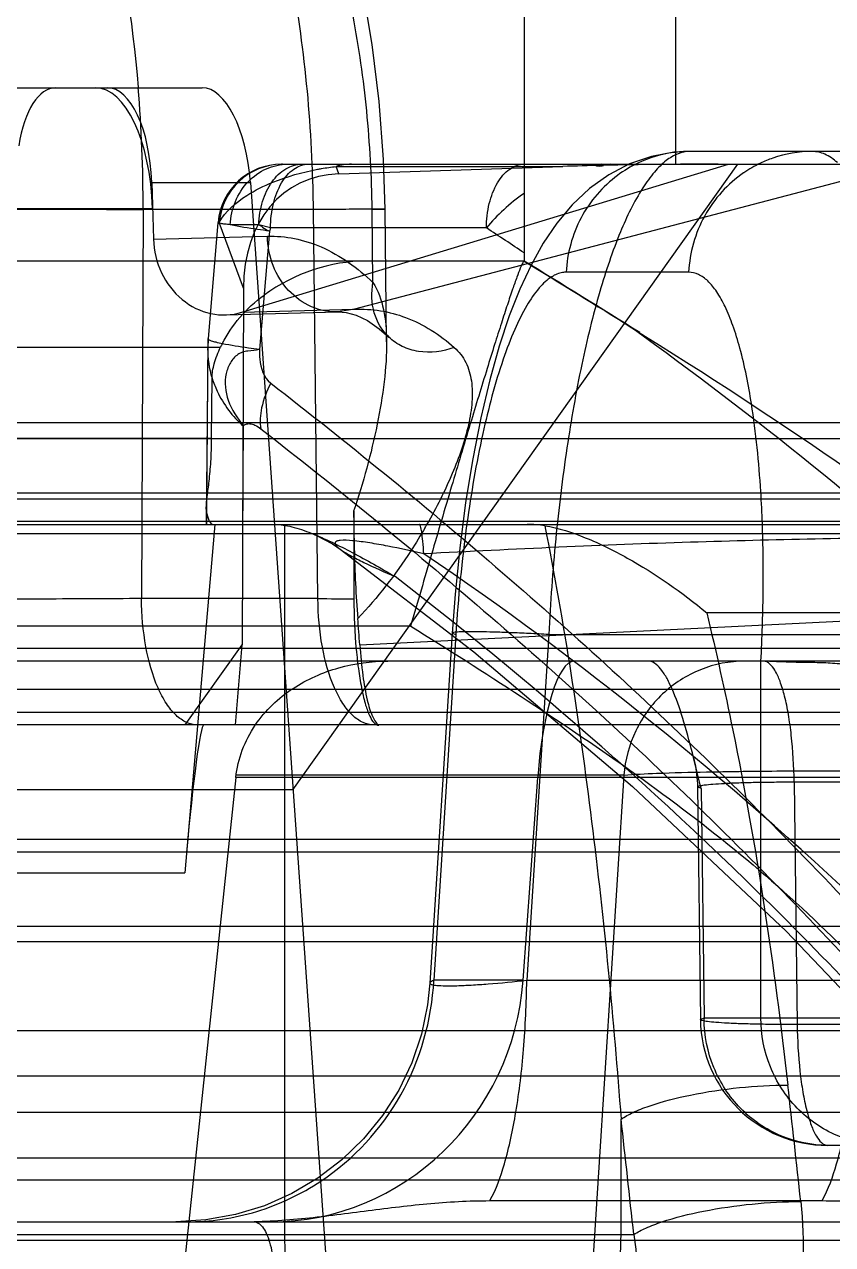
# Model space of a CAD drawing. Header units: millimetres. Extents: x 28656 to 29764, y -21384 to -20601.
# Drawn here: x 29213.081 to 29216.314, y -21148.87 to -21143.986 of the extents above; entities that cross this region are included whole.
import ezdxf

# ---------------------------------------------------------------- set-up
doc = ezdxf.new("R2010")
doc.units = ezdxf.units.MM
doc.header["$LTSCALE"] = 8
doc.layers.add('Cav-cor', color=30, linetype='Continuous')
doc.layers.add('dim', color=3, linetype='Continuous', lineweight=15)

# ---------------------------------------------------------------- blocks, each defined once
blk = doc.blocks.new('20160903.083224')
at = {"layer": 'Cav-cor', "color": 241}
for p, q in [((-9.1067, 18.0947), (-9.1067, 10.0429)), ((-8.5007, 18.0947), (-8.5007, 10.4307)), ((-13.7891, 10.7367), (-10.395, 10.7367)), ((-6.9139, 10.4817), (-8.4444, 10.4817)), ((-10.236, 9.8381), (-8.2891, 10.4307)), ((-10.0777, 10.4307), (-6.6338, 10.4307)), ((-10.0317, 7.9271), (-8.2515, 10.4307)), ((-9.8595, 10.4218), (-8.9519, 10.4218)), ((-9.8486, 10.3921), (-9.8595, 10.4218)), ((-9.8486, 10.3921), (-8.9519, 10.4218)), ((-7.5794, 10.4307), (-9.7851, 9.85)), ((-8.7842, 10.4263), (-8.793, 10.4261)), ((-10.5969, 10.3577), (-10.2021, 10.3577)), ((-10.5969, 10.3577), (-10.5899, 10.1306)), ((-10.2021, 10.3577), (-9.8694, 5.61)), ((-13.092, 10.2534), (-10.5937, 10.2534)), ((-10.6313, 10.249), (-10.6375, 8.6923)), ((-9.9498, 10.249), (-10.6313, 10.249)), ((-9.9317, 8.6923), (-9.9498, 10.249)), ((-9.715, 10.249), (-9.6634, 10.2505)), ((-9.7116, 9.9573), (-9.715, 10.249)), ((-9.6572, 9.7204), (-9.6634, 10.2505)), ((-10.3317, 10.1973), (-10.3712, 9.7318)), ((-10.3317, 10.1973), (-10.3311, 10.1979)), ((-10.3311, 10.1979), (-10.3268, 10.1979)), ((-10.2296, 9.9342), (-10.3268, 10.1979)), ((-10.1688, 10.1883), (-10.2824, 10.1883)), ((-10.1213, 10.1757), (-10.1681, 10.1878)), ((-10.1255, 10.1631), (-10.1657, 9.6888)), ((-9.2578, 10.1757), (-10.1213, 10.1757)), ((-10.5899, 10.1306), (-10.1338, 10.1426)), ((-9.1067, 10.0429), (-16.7885, 10.0429)), ((-8.4487, 9.9984), (-8.9387, 9.9984)), ((-10.2296, 9.9342), (-10.2343, 8.5074)), ((-10.3014, 9.8275), (-9.8507, 9.8394)), ((-10.236, 9.8381), (-9.7851, 9.85)), ((-9.7851, 9.85), (-9.8507, 9.8394)), ((-10.3763, 9.0545), (-10.3705, 9.7332)), ((-10.3705, 9.7332), (-10.3729, 9.6941)), ((-10.3712, 9.7318), (-10.3729, 9.6941)), ((-10.3712, 9.7318), (-10.3705, 9.7332)), ((-9.6483, 9.739), (-9.6484, 9.7391)), ((-17.4175, 9.699), (-10.3212, 9.699)), ((-10.3729, 9.6941), (-10.3789, 8.9893)), ((-10.357, 9.3333), (-10.3555, 9.5749)), ((-17.3216, 9.3974), (3.1607, 9.3974)), ((-10.2321, 8.9893), (-10.2299, 9.3822)), ((-10.357, 9.3333), (-17.8865, 9.3333)), ((3.1703, 9.3321), (-17.3311, 9.3321)), ((-17.3061, 9.0914), (3.1452, 9.0914)), ((-17.1853, 9.1149), (-2.776, 9.1149)), ((-10.3784, 9.0545), (-10.3779, 9.0659)), ((-10.3765, 9.0327), (-10.3783, 9.0545)), ((-10.3765, 9.0327), (-10.3763, 9.0545)), ((-9.7889, 9.0419), (-9.7887, 8.9893)), ((-19.2388, 8.9893), (-7.4238, 8.9893)), ((-17.7903, 9.0027), (3.6294, 9.0027)), ((-10.3444, 8.9893), (-10.4642, 7.5947)), ((-10.3768, 8.9893), (-10.3765, 9.0327)), ((-10.064, 6.1467), (-10.064, 8.9893)), ((-9.7887, 8.9893), (-9.788, 8.691)), ((-2.7571, 8.9517), (-19.8385, 8.9517)), ((-9.9317, 8.6923), (-10.6375, 8.6923)), ((-9.7645, 8.507), (-7.0824, 8.6398)), ((-7.2254, 8.6347), (-8.3763, 8.6347)), ((-9.5606, 8.5824), (-16.6727, 8.5824)), ((-9.3949, 8.5541), (-9.4839, 7.1535)), ((-9.3803, 8.5485), (-9.4682, 7.1643)), ((-9.3949, 8.5541), (-9.3803, 8.5485)), ((-9.0086, 8.5485), (-9.0964, 7.1643)), ((-9.0086, 8.5485), (-7.8205, 8.5485)), ((-10.4635, 8.1867), (-10.2343, 8.5074)), ((-10.2617, 8.1867), (-10.2343, 8.5074)), ((3.1194, 8.4927), (-17.2803, 8.4927)), ((-1.7201, 8.4417), (-20.7436, 8.4417)), ((-8.1596, 7.0137), (-8.1596, 8.4417)), ((-8.0976, 8.4396), (-8.1527, 8.4416)), ((-2.3322, 8.3277), (-19.2637, 8.3277)), ((-19.7029, 8.2377), (-1.8344, 8.2377)), ((-5.2623, 8.1867), (-21.6071, 8.1867)), ((-8.4009, 7.9412), (-8.4291, 8.0565)), ((-10.7225, 3.6033), (-10.2591, 7.9762)), ((-5.6111, 7.9762), (-10.2591, 7.9762)), ((-8.7085, 7.9853), (-10.2581, 7.9853)), ((-9.1109, 7.1643), (-9.0525, 7.9762)), ((-8.7085, 7.9853), (-8.8552, 5.6877)), ((-10.0317, 7.9271), (-12.0052, 7.9271)), ((-8.3986, 7.9317), (-8.4137, 7.9381)), ((-8.4137, 7.9381), (-8.4019, 7.0073)), ((-8.3986, 7.9317), (-8.4009, 7.9412)), ((-8.3986, 7.9317), (-8.387, 7.0137)), ((-8.0268, 7.9584), (-6.8293, 7.9584)), ((-8.0268, 7.9584), (-8.0146, 6.987)), ((14.0375, 7.7277), (-20.4567, 7.7277)), ((-5.0086, 7.6767), (-21.5484, 7.6767)), ((-31.5858, 7.5947), (-10.4642, 7.5947)), ((-7.5802, 7.3801), (-15.8386, 7.3801)), ((-15.4751, 7.3197), (-4.2066, 7.3197)), ((-9.1109, 7.1643), (-9.4682, 7.1643)), ((-9.0964, 7.1643), (-7.7676, 7.1643)), ((-8.4019, 7.0073), (-8.387, 7.0137)), ((-8.387, 7.0137), (-5.9571, 7.0137)), ((-6.817, 6.987), (-8.0146, 6.987)), ((3.1194, 6.9627), (-17.2803, 6.9627)), ((3.0525, 6.7801), (-15.1535, 6.7801)), ((3.0601, 6.6354), (-15.8629, 6.6354)), ((-8.7191, 6.1467), (-8.7191, 6.6084)), ((-6.4671, 6.5037), (-7.892, 6.5037)), ((3.6294, 6.4527), (-17.7903, 6.4527)), ((3.1452, 6.364), (-15.4498, 6.364)), ((-9.2437, 6.2824), (-7.9148, 6.2824)), ((-42.2032, 6.1977), (2.2365, 6.1977)), ((3.1703, 6.1233), (-15.4247, 6.1234)), ((-11.9486, 6.1467), (-8.6682, 6.1467))]:
    blk.add_line(p, q, dxfattribs=at)
for points in [[(-9.6634, 10.2505), (-9.6696, 10.4494), (-9.6866, 10.6811), (-9.7142, 10.9099), (-9.7525, 11.1344), (-9.8018, 11.3533), (-9.8625, 11.5651), (-9.9351, 11.7686), (-10.0205, 11.962), (-10.1185, 12.1412), (-10.2266, 12.3), (-10.34, 12.4328), (-10.4552, 12.5396), (-10.5729, 12.6245), (-10.6939, 12.6901), (-10.8192, 12.7375), (-10.9501, 12.7668), (-11.0835, 12.7767)], [(-8.4448, 10.4817), (-8.5083, 10.4783), (-8.5973, 10.4619), (-8.685, 10.4318), (-8.7686, 10.3882), (-8.8457, 10.333), (-8.9148, 10.2681), (-8.9759, 10.1952), (-9.0303, 10.115), (-9.0792, 10.0273), (-9.1241, 9.9309), (-9.1663, 9.8236), (-9.2063, 9.7029), (-9.2445, 9.5671), (-9.2802, 9.4162), (-9.3126, 9.2519), (-9.3409, 9.0768), (-9.3647, 8.8946), (-9.3833, 8.7092), (-9.3949, 8.5541)], [(-9.8509, 9.8394), (-9.8183, 9.8373), (-9.7783, 9.8266), (-9.7338, 9.8052), (-9.6862, 9.7722), (-9.6483, 9.739)], [(-9.6484, 9.7391), (-9.6549, 9.7465), (-9.6602, 9.755), (-9.6609, 9.7567)], [(-9.6609, 9.7567), (-9.6607, 9.7558), (-9.6587, 9.7456), (-9.6573, 9.7228)], [(-9.9587, 8.954), (-9.9378, 8.9452), (-9.8733, 8.9107), (-9.8431, 8.8901)], [(-9.8432, 8.8902), (-9.3083, 8.4786), (-8.6731, 7.9402), (-8.0586, 7.3611), (-7.4682, 6.7406), (-6.9042, 6.0785), (-6.3684, 5.3757), (-5.8619, 4.6349), (-5.3865, 3.8614), (-4.943, 3.0612), (-4.532, 2.2405), (-4.1532, 1.4055), (-3.9482, 0.9172)], [(-8.4291, 8.0565), (-8.4263, 8.0447), (-8.4218, 8.0226), (-8.4182, 7.9998), (-8.4156, 7.9762), (-8.414, 7.952), (-8.4137, 7.9381)], [(-9.4839, 7.1531), (-9.4931, 7.0664), (-9.5181, 6.9483), (-9.5568, 6.8339), (-9.6087, 6.725), (-9.6732, 6.623), (-9.7492, 6.5292), (-9.8358, 6.4452), (-9.9317, 6.3719), (-10.0356, 6.3105), (-10.1461, 6.2618), (-10.2614, 6.2265), (-10.3802, 6.205), (-10.5006, 6.1977)]]:
    blk.add_lwpolyline(points, dxfattribs=at)
for centre, radius, start, end in [((-16.3293, 10.2656), 5.698, 359.8324, 4.7543), ((-8.4428, 9.9939), 0.488, 97.846, 115.374), ((-8.4442, 10.003), 0.4787, 90.0772, 97.8329), ((-10.0773, 10.176), 0.2548, 90.01, 175.0487), ((-10.0728, 10.1758), 0.2549, 91.0323, 175.0213), ((-10.073, 10.1861), 0.2447, 90.0007, 91.0318), ((-15.7491, 10.1904), 5.7995, 0.57825, 2.38125), ((-9.7979, 10.2139), 0.2168, 90.0699, 106.5157), ((-8.9304, 10.1991), 0.2668, 57.952, 60.225), ((-8.6381, 9.7594), 0.6827, 100.4839, 102.7495), ((-8.4396, 9.9893), 0.4935, 115.4847, 126.4969), ((-7.9503, 9.9906), 0.492, 115.4724, 124.4488), ((-9.4381, 9.9414), 0.7223, 161.07, 162.1244), ((-18.5159, -3.9374), 16.8788, 56.11954, 56.73514), ((-30.8779, -25.6118), 41.7762, 57.84551, 58.59121), ((-9.9824, 9.539), 0.3747, 152.4569, 154.7278), ((-4.2178, 9.056), 5.571, 180.1445, 180.6858), ((-11.4203, 10.0857), 2.215, 329.9697, 330.3331), ((-3.4443, 8.1796), 5.9474, 172.14569, 176.44416), ((-9.3127, 71.3745), 62.6853, 269.43428, 269.565582), ((-19.1219, 7.8478), 9.3805, 4.0284, 4.6729), ((-8.1632, 7.9358), 0.5059, 88.8159, 89.5965), ((-7.892, 7.0137), 0.51, 180.7234, 269.9999), ((-7.8696, 7.0137), 0.5174, 180.0001, 180.4485), ((-124.0595, -6.2879), 116.7375, 6.179817, 6.410047), ((-123.5925, -6.2956), 115.5959, 6.179094, 6.409297)]:
    blk.add_arc(centre, radius, start, end, dxfattribs=at)
for centre, major_axis, ratio, start_param, end_param in [((-10.9615, 10.3367), (-0.0233, 0.3999), 0.437171, 6.257716, 7.394713), ((-10.8167, 10.2267), (-0.005, 0.51), 0.438338, 4.760493, 6.278929), ((-10.7718, 10.3367), (-0.0039, 0.4), 0.438338, 4.760493, 6.278929), ((-10.3762, 10.3367), (-0.0233, 0.3999), 0.437171, 4.73928, 6.257716), ((-6.3758, 10.1757), (3.2738, -0.1529), 0.062337, 2.404297, 2.479432), ((-6.3758, 10.1757), (3.2738, -0.1529), 0.062337, 2.213793, 2.400352), ((-9.6652, 9.7353), (-0.3694, 0.6027), 0.708136, 5.900608, 7.13688), ((-10.3149, 10.1333), (-0.0361, 0.3041), 0.896833, 1.473458, 3.30092), ((-9.7392, 9.0429), (0, 1), 0.809842, 0, 0.528043), ((-10.2568, 9.9893), (0.096, 1), 0.097681, 2.855364, 3.150968), ((-8.9325, 7.9317), (0.0275, 0.51), 0.240077, 0.01296, 1.49649), ((-10.4323, 7.6767), (0.0439, 0.51), 0.048302, 0.004157, 1.574953), ((-10.0984, 7.2177), (0.3182, 0.9728), 0.963951, 3.446992, 4.965428)]:
    blk.add_ellipse(centre, major_axis=major_axis, ratio=ratio, start_param=start_param, end_param=end_param, dxfattribs=at)
for points, knots in [([(-11.7332, 12.7767), (-11.6687, 12.7767), (-11.5315, 12.7483), (-11.3433, 12.6291), (-11.1711, 12.4423), (-11.0171, 12.1937), (-10.8843, 11.8897), (-10.7349, 11.4043), (-10.6736, 11.0102), (-10.6508, 10.7379)], [0, 0, 0, 0, 0.078361, 0.165265, 0.266459, 0.384327, 0.518807, 0.668238, 1, 1, 1, 1]), ([(-9.9545, 10.4314), (-9.961, 10.5875), (-9.9861, 10.8933), (-10.0605, 11.3342), (-10.1686, 11.7376), (-10.3069, 12.0902), (-10.4709, 12.3807), (-10.6566, 12.6004), (-10.8613, 12.742), (-11.0129, 12.7767), (-11.0835, 12.7767)], [0, 0, 0, 0, 0.168175, 0.329769, 0.480547, 0.616901, 0.736338, 0.838069, 0.923999, 1, 1, 1, 1]), ([(-9.715, 10.249), (-9.7166, 10.3809), (-9.7306, 10.6407), (-9.7841, 11.0173), (-9.8679, 11.3648), (-9.9788, 11.6704), (-10.1131, 11.9235), (-10.2669, 12.1155), (-10.4378, 12.2402), (-10.5658, 12.2712), (-10.6251, 12.2712)], [0, 0, 0, 0, 0.166561, 0.327983, 0.479494, 0.616964, 0.737396, 0.839568, 0.925108, 1, 1, 1, 1]), ([(-8.4444, 10.4817), (-8.4603, 10.4817), (-8.4946, 10.4744), (-8.5428, 10.4446), (-8.5898, 10.3975), (-8.6564, 10.3046), (-8.7327, 10.1445), (-8.8121, 9.9069), (-8.8822, 9.6176), (-8.9402, 9.2867), (-8.9838, 8.9258), (-9.0021, 8.6761), (-9.0086, 8.5485)], [0, 0, 0, 0, 0.022881, 0.049039, 0.080398, 0.117952, 0.21288, 0.333754, 0.477681, 0.640301, 0.816383, 1, 1, 1, 1]), ([(-7.9544, 10.4817), (-8.0077, 10.4817), (-8.0798, 10.4695), (-8.1457, 10.4425), (-8.1619, 10.4347)], [0, 0, 0, 0, 0.748317, 1, 1, 1, 1]), ([(-7.8538, 10.437), (-7.8686, 10.4505), (-7.8994, 10.4728), (-7.937, 10.4817), (-7.9544, 10.4817)], [0, 0, 0, 0, 0.534155, 1, 1, 1, 1]), ([(-10.3268, 10.1979), (-10.302, 10.2429), (-10.2289, 10.3042), (-10.0928, 10.3712), (-9.9944, 10.3988), (-9.9337, 10.4103)], [0, 0, 0, 0, 0.336875, 0.594417, 1, 1, 1, 1]), ([(-10.2824, 10.1883), (-10.281, 10.2202), (-10.2672, 10.2833), (-10.2164, 10.3636), (-10.1414, 10.4177), (-10.0817, 10.4307), (-10.0526, 10.4307)], [0, 0, 0, 0, 0.261464, 0.516462, 0.76185, 1, 1, 1, 1]), ([(-10.1688, 10.1883), (-10.1677, 10.2199), (-10.1579, 10.2806), (-10.1215, 10.3599), (-10.066, 10.4159), (-10.018, 10.4307), (-9.9958, 10.4307)], [0, 0, 0, 0, 0.29199, 0.560852, 0.794393, 1, 1, 1, 1]), ([(-10.1213, 10.1757), (-10.1213, 10.2084), (-10.1142, 10.2711), (-10.0835, 10.3537), (-10.0354, 10.4134), (-9.9903, 10.4307), (-9.9699, 10.4307)], [0, 0, 0, 0, 0.304541, 0.581101, 0.810579, 1, 1, 1, 1]), ([(-9.9337, 10.4103), (-9.9283, 10.4113), (-9.9037, 10.4158), (-9.8789, 10.4192), (-9.8595, 10.4218)], [0, 0, 0, 0, 0.220706, 1, 1, 1, 1]), ([(-9.2578, 10.1757), (-9.2578, 10.2084), (-9.2506, 10.2711), (-9.2199, 10.3537), (-9.1719, 10.4134), (-9.1267, 10.4307), (-9.1064, 10.4307)], [0, 0, 0, 0, 0.304548, 0.581109, 0.810591, 1, 1, 1, 1]), ([(-8.834, 10.4307), (-8.8271, 10.4272), (-8.812, 10.4223), (-8.7963, 10.4236), (-8.7888, 10.4253)], [0, 0, 0, 0, 0.500435, 1, 1, 1, 1]), ([(-8.7331, 10.386), (-8.793, 10.3417), (-8.8943, 10.2236), (-8.9349, 10.0737), (-8.9387, 9.9984)], [0, 0, 0, 0, 0.497197, 1, 1, 1, 1]), ([(-8.2287, 10.3963), (-8.2925, 10.3525), (-8.4012, 10.2324), (-8.4448, 10.0766), (-8.4487, 9.9984)], [0, 0, 0, 0, 0.497023, 1, 1, 1, 1]), ([(-9.1067, 10.3139), (-9.1358, 10.2945), (-9.1888, 10.2508), (-9.2366, 10.2016), (-9.2578, 10.1757)], [0, 0, 0, 0, 0.511114, 1, 1, 1, 1]), ([(-11.3132, 10.249), (-11.2158, 10.2509), (-10.9884, 10.251), (-10.7611, 10.2502), (-10.6313, 10.249)], [0, 0, 0, 0, 0.428699, 1, 1, 1, 1]), ([(-9.6634, 10.2505), (-9.6634, 10.2509), (-9.6661, 10.2502), (-9.6689, 10.251), (-9.6756, 10.2506), (-9.6839, 10.2509), (-9.695, 10.2508), (-9.7142, 10.2508), (-9.7437, 10.2506), (-9.7853, 10.2504), (-9.8345, 10.25), (-9.8902, 10.2495), (-9.9294, 10.2492), (-9.9498, 10.249)], [0, 0, 0, 0, 0.004407, 0.017443, 0.039021, 0.069041, 0.107402, 0.153945, 0.270509, 0.416525, 0.589555, 0.785602, 1, 1, 1, 1]), ([(-10.2824, 10.1883), (-10.2896, 10.1891), (-10.3016, 10.1905), (-10.3181, 10.1927), (-10.3257, 10.1947), (-10.3318, 10.1961), (-10.3317, 10.1972)], [0, 0, 0, 0, 0.428811, 0.739785, 0.929322, 1, 1, 1, 1]), ([(-10.1255, 10.1631), (-10.1414, 10.1652), (-10.1939, 10.1724), (-10.2463, 10.1805), (-10.2824, 10.1883)], [0, 0, 0, 0, 0.30319, 1, 1, 1, 1]), ([(-10.1688, 10.1883), (-10.161, 10.1857), (-10.1484, 10.1737), (-10.1331, 10.1669), (-10.1255, 10.1631)], [0, 0, 0, 0, 0.491665, 1, 1, 1, 1]), ([(-10.1338, 10.1426), (-10.0977, 10.1436), (-10.0237, 10.1371), (-9.873, 10.0887), (-9.7721, 10.0152), (-9.7116, 9.9573)], [0, 0, 0, 0, 0.22934, 0.467328, 1, 1, 1, 1]), ([(-9.8509, 9.8395), (-9.8872, 9.8386), (-9.9622, 9.8535), (-10.0558, 9.9217), (-10.1181, 10.0231), (-10.1332, 10.1026), (-10.1338, 10.1426)], [0, 0, 0, 0, 0.237791, 0.482628, 0.738013, 1, 1, 1, 1]), ([(-9.107, 10.0429), (-9.108, 10.0429), (-9.1103, 10.0401), (-9.1133, 10.0349), (-9.1177, 10.0257), (-9.1255, 10.007), (-9.1376, 9.9747), (-9.1547, 9.9261), (-9.1753, 9.8645), (-9.1992, 9.7907), (-9.2262, 9.7055), (-9.2678, 9.5715), (-9.3254, 9.3825), (-9.3995, 9.1344), (-9.4791, 8.8644), (-9.5332, 8.6778), (-9.561, 8.5824)], [0, 0, 0, 0, 0.001939, 0.006071, 0.012553, 0.021398, 0.046098, 0.07992, 0.122492, 0.173353, 0.23197, 0.297751, 0.448222, 0.619299, 0.8052, 1, 1, 1, 1]), ([(-9.1067, 10.0429), (-8.9626, 9.9552), (-8.229, 9.5), (-6.5635, 8.4067), (-5.4759, 6.8065), (-4.8471, 5.7656), (-4.8005, 5.6877)], [0, 0, 0, 0, 0.081427, 0.416238, 0.956396, 1, 1, 1, 1]), ([(-8.9963, 9.9802), (-9.0153, 9.9683), (-9.0529, 9.9322), (-9.1015, 9.8598), (-9.1488, 9.7635), (-9.2131, 9.5941), (-9.2809, 9.3349), (-9.3192, 9.1131), (-9.3359, 8.9924)], [0, 0, 0, 0, 0.063274, 0.144645, 0.245421, 0.365192, 0.655847, 1, 1, 1, 1]), ([(-8.9387, 9.9984), (-8.9435, 9.9984), (-8.9638, 9.9968), (-8.9832, 9.9884), (-8.9963, 9.9802)], [0, 0, 0, 0, 0.235032, 1, 1, 1, 1]), ([(-8.1976, 9.4724), (-8.2094, 9.5471), (-8.2301, 9.6526), (-8.2693, 9.7814), (-8.2998, 9.8573), (-8.3328, 9.9179), (-8.3683, 9.9627), (-8.4067, 9.9915), (-8.4355, 9.9984), (-8.4487, 9.9984)], [0, 0, 0, 0, 0.369659, 0.524352, 0.657583, 0.769283, 0.860627, 0.935118, 1, 1, 1, 1]), ([(-9.6484, 9.7392), (-9.6756, 9.7652), (-9.7171, 9.8363), (-9.7187, 9.9175), (-9.7116, 9.9573)], [0, 0, 0, 0, 0.482181, 1, 1, 1, 1]), ([(-9.7116, 9.9573), (-9.6906, 9.925), (-9.6637, 9.8462), (-9.6578, 9.7653), (-9.6573, 9.7228)], [0, 0, 0, 0, 0.475822, 1, 1, 1, 1]), ([(-10.3146, 9.7123), (-10.2952, 9.7496), (-10.2471, 9.822), (-10.183, 9.881), (-10.1472, 9.9067)], [0, 0, 0, 0, 0.488328, 1, 1, 1, 1]), ([(-9.7851, 9.85), (-9.7163, 9.8534), (-9.5682, 9.829), (-9.4436, 9.7476), (-9.3864, 9.6972)], [0, 0, 0, 0, 0.474648, 1, 1, 1, 1]), ([(-8.6767, 9.7768), (-8.1849, 9.4235), (-7.2273, 8.652), (-6.3704, 7.7687), (-5.9689, 7.2948)], [0, 0, 0, 0, 0.493667, 1, 1, 1, 1]), ([(-10.3146, 9.7123), (-10.3229, 9.714), (-10.337, 9.717), (-10.3553, 9.7223), (-10.3656, 9.7259), (-10.3713, 9.7301), (-10.3712, 9.7318)], [0, 0, 0, 0, 0.415883, 0.721328, 0.91281, 1, 1, 1, 1]), ([(-9.6573, 9.7227), (-9.6566, 9.6684), (-9.6647, 9.5567), (-9.7036, 9.3278), (-9.7505, 9.1557), (-9.7889, 9.0415)], [0, 0, 0, 0, 0.23385, 0.481, 1, 1, 1, 1]), ([(-9.3864, 9.6972), (-9.4314, 9.6805), (-9.5056, 9.6706), (-9.5951, 9.698), (-9.6324, 9.7238), (-9.6482, 9.739)], [0, 0, 0, 0, 0.51921, 0.762993, 1, 1, 1, 1]), ([(-10.3555, 9.5749), (-10.3554, 9.5942), (-10.3474, 9.6372), (-10.3314, 9.6774), (-10.3212, 9.699)], [0, 0, 0, 0, 0.446085, 1, 1, 1, 1]), ([(-10.1657, 9.6888), (-10.1805, 9.6907), (-10.2303, 9.6975), (-10.28, 9.7052), (-10.3146, 9.7123)], [0, 0, 0, 0, 0.297663, 1, 1, 1, 1]), ([(-10.1657, 9.6888), (-10.181, 9.6853), (-10.2039, 9.6844), (-10.2335, 9.6792), (-10.2598, 9.6661), (-10.2849, 9.6367), (-10.3081, 9.574), (-10.298, 9.4776), (-10.2538, 9.4143), (-10.2299, 9.3822)], [0, 0, 0, 0, 0.115159, 0.168214, 0.219976, 0.327803, 0.443003, 0.705309, 1, 1, 1, 1]), ([(-10.1657, 9.6888), (-10.1663, 9.6761), (-10.1653, 9.6289), (-10.1486, 9.5761), (-10.1207, 9.5545)], [0, 0, 0, 0, 0.263737, 1, 1, 1, 1]), ([(-9.3864, 9.6972), (-9.3675, 9.6806), (-9.3357, 9.639), (-9.3141, 9.5618), (-9.3133, 9.4766), (-9.3341, 9.3504), (-9.393, 9.1843), (-9.4582, 9.0552), (-9.4957, 8.9894)], [0, 0, 0, 0, 0.098807, 0.200029, 0.310451, 0.431668, 0.701867, 1, 1, 1, 1]), ([(-10.3555, 9.575), (-10.3499, 9.557), (-10.3218, 9.4849), (-10.2735, 9.4209), (-10.2299, 9.3822)], [0, 0, 0, 0, 0.244518, 1, 1, 1, 1]), ([(-10.1209, 9.5546), (-10.1367, 9.5231), (-10.1598, 9.4638), (-10.1654, 9.3986), (-10.1599, 9.3711)], [0, 0, 0, 0, 0.556411, 1, 1, 1, 1]), ([(-10.1207, 9.5545), (-9.8148, 9.317), (-9.2103, 8.8253), (-8.3413, 8.0319), (-7.5148, 7.172), (-6.4719, 5.9268), (-5.308, 4.209), (-4.5359, 2.7291), (-4.1801, 1.9647)], [0, 0, 0, 0, 0.11932, 0.240027, 0.362394, 0.486577, 0.740192, 1, 1, 1, 1]), ([(-8.1538, 8.9907), (-8.1554, 9.0339), (-8.1633, 9.195), (-8.1791, 9.3559), (-8.1976, 9.4724)], [0, 0, 0, 0, 0.268341, 1, 1, 1, 1]), ([(-10.2299, 9.3822), (-10.2273, 9.3858), (-10.2192, 9.3921), (-10.202, 9.3932), (-10.1813, 9.3861), (-10.1674, 9.3769), (-10.1599, 9.3711)], [0, 0, 0, 0, 0.169436, 0.36835, 0.635581, 1, 1, 1, 1]), ([(-10.3784, 9.0545), (-10.3782, 9.0698), (-10.3739, 9.1056), (-10.366, 9.167), (-10.359, 9.2447), (-10.3572, 9.302), (-10.357, 9.3333)], [0, 0, 0, 0, 0.164106, 0.385641, 0.664197, 1, 1, 1, 1]), ([(-10.1599, 9.3711), (-9.8571, 9.136), (-9.2584, 8.6492), (-8.3979, 7.8637), (-7.5794, 7.0125), (-6.5467, 5.7797), (-5.3944, 4.0787), (-4.6299, 2.6132), (-4.2777, 1.8564)], [0, 0, 0, 0, 0.119319, 0.240023, 0.362387, 0.486569, 0.740188, 1, 1, 1, 1]), ([(-10.1051, 8.9894), (-10.082, 8.9893), (-10.0317, 8.9805), (-9.9841, 8.964), (-9.9587, 8.954)], [0, 0, 0, 0, 0.458877, 1, 1, 1, 1]), ([(-9.7885, 8.9893), (-9.7881, 8.957), (-9.7856, 8.8311), (-9.7801, 8.7053), (-9.7725, 8.612)], [0, 0, 0, 0, 0.256762, 1, 1, 1, 1]), ([(-9.5081, 8.8712), (-9.5093, 8.888), (-9.5116, 8.9174), (-9.5157, 8.9541), (-9.5199, 8.9766), (-9.5232, 8.9865), (-9.5256, 8.9893), (-9.5267, 8.9893)], [0, 0, 0, 0, 0.419121, 0.729371, 0.922007, 0.973846, 1, 1, 1, 1]), ([(-9.0243, 8.9839), (-9.0299, 8.9849), (-9.0531, 8.9881), (-9.0765, 8.9893), (-9.0942, 8.9893)], [0, 0, 0, 0, 0.244924, 1, 1, 1, 1]), ([(-8.1597, 8.4417), (-8.1571, 8.4883), (-8.1491, 8.6711), (-8.1488, 8.8544), (-8.1538, 8.9907)], [0, 0, 0, 0, 0.254758, 1, 1, 1, 1]), ([(-9.9587, 8.954), (-9.9024, 8.9318), (-9.7891, 8.8758), (-9.6796, 8.8136), (-9.6232, 8.7803)], [0, 0, 0, 0, 0.480618, 1, 1, 1, 1]), ([(-9.5027, 8.9772), (-9.521, 8.9454), (-9.5998, 8.8162), (-9.6932, 8.6955), (-9.7726, 8.6127)], [0, 0, 0, 0, 0.242555, 1, 1, 1, 1]), ([(-7.4448, 8.939), (-7.777, 8.9346), (-8.2851, 8.9246), (-8.9728, 8.8985), (-9.3284, 8.8805), (-9.5082, 8.8712)], [0, 0, 0, 0, 0.482727, 0.738395, 1, 1, 1, 1]), ([(-9.0243, 8.9839), (-8.9471, 8.5918), (-8.8257, 7.8016), (-8.7489, 7.0063), (-8.7191, 6.6084)], [0, 0, 0, 0, 0.500312, 1, 1, 1, 1]), ([(-9.0242, 8.9839), (-8.9686, 8.9747), (-8.8549, 8.9374), (-8.633, 8.8277), (-8.4754, 8.7171), (-8.3763, 8.6347)], [0, 0, 0, 0, 0.227825, 0.479077, 1, 1, 1, 1]), ([(-9.5081, 8.8712), (-9.5559, 8.8822), (-9.6278, 8.8978), (-9.7231, 8.9151), (-9.7867, 8.9239), (-9.8317, 8.9265), (-9.8549, 8.9231), (-9.8635, 8.918), (-9.8636, 8.9102), (-9.859, 8.9038), (-9.8521, 8.897), (-9.8464, 8.8925), (-9.8432, 8.8902)], [0, 0, 0, 0, 0.370495, 0.55691, 0.732196, 0.858337, 0.892827, 0.911814, 0.926457, 0.94541, 0.970221, 1, 1, 1, 1]), ([(-9.8432, 8.8901), (-9.83, 8.8805), (-9.7987, 8.8622), (-9.7256, 8.8251), (-9.6654, 8.7984), (-9.6232, 8.7803)], [0, 0, 0, 0, 0.198528, 0.440078, 1, 1, 1, 1]), ([(-6.162, 5.6907), (-6.6389, 6.3157), (-7.6734, 7.4717), (-8.8808, 8.4464), (-9.5082, 8.8712)], [0, 0, 0, 0, 0.509232, 1, 1, 1, 1]), ([(-3.9667, 0.9904), (-4.2923, 1.7841), (-5.0076, 3.3167), (-6.1093, 5.1009), (-7.1074, 6.3873), (-8.1523, 7.5447), (-9.02, 8.3155), (-9.6232, 8.7803)], [0, 0, 0, 0, 0.264288, 0.519965, 0.644044, 0.765412, 1, 1, 1, 1]), ([(-10.6375, 8.6923), (-10.7674, 8.691), (-10.9947, 8.6903), (-11.222, 8.6903), (-11.3194, 8.6923)], [0, 0, 0, 0, 0.571317, 1, 1, 1, 1]), ([(-10.414, 8.1867), (-10.4287, 8.1867), (-10.4607, 8.1945), (-10.5033, 8.2256), (-10.5413, 8.2737), (-10.5882, 8.3635), (-10.6268, 8.5054), (-10.6373, 8.6274), (-10.6375, 8.6923)], [0, 0, 0, 0, 0.074889, 0.160479, 0.262613, 0.382892, 0.67153, 1, 1, 1, 1]), ([(-9.7081, 8.1867), (-9.7229, 8.1867), (-9.7548, 8.1945), (-9.7974, 8.2256), (-9.8355, 8.2737), (-9.8823, 8.3635), (-9.921, 8.5054), (-9.9314, 8.6274), (-9.9317, 8.6923)], [0, 0, 0, 0, 0.074889, 0.160479, 0.262613, 0.382892, 0.67153, 1, 1, 1, 1]), ([(-9.788, 8.691), (-9.7879, 8.6237), (-9.7837, 8.5269), (-9.7699, 8.4056), (-9.7574, 8.331), (-9.7433, 8.2706), (-9.7273, 8.2257), (-9.7116, 8.1962), (-9.6953, 8.1852), (-9.6885, 8.1852)], [0, 0, 0, 0, 0.382032, 0.548536, 0.692348, 0.810357, 0.900259, 0.96154, 1, 1, 1, 1]), ([(-8.3763, 8.6347), (-8.3386, 8.4791), (-8.2005, 7.8547), (-8.1053, 7.2213), (-8.0518, 6.7451)], [0, 0, 0, 0, 0.250485, 1, 1, 1, 1]), ([(-9.5606, 8.5824), (-9.4124, 8.4896), (-9.1173, 8.3021), (-8.682, 8.0096), (-8.2622, 7.6951), (-7.8706, 7.3456), (-7.5148, 6.9602), (-7.0773, 6.4155), (-6.7829, 5.9816), (-6.5946, 5.6877)], [0, 0, 0, 0, 0.125108, 0.250201, 0.375263, 0.500273, 0.625254, 0.750206, 1, 1, 1, 1]), ([(-9.0086, 8.5485), (-9.0351, 8.5499), (-9.0864, 8.5525), (-9.1599, 8.5557), (-9.226, 8.558), (-9.2828, 8.5593), (-9.3286, 8.5596), (-9.3596, 8.5591), (-9.3778, 8.5581), (-9.3868, 8.5571), (-9.3918, 8.5562), (-9.3948, 8.5549), (-9.3949, 8.5541)], [0, 0, 0, 0, 0.205616, 0.397817, 0.570245, 0.71807, 0.837553, 0.925512, 0.95699, 0.979825, 0.993913, 1, 1, 1, 1]), ([(-9.7645, 8.5068), (-9.7616, 8.4657), (-9.7544, 8.3914), (-9.7382, 8.2948), (-9.7199, 8.2319), (-9.7028, 8.1989), (-9.6935, 8.1881), (-9.6885, 8.1852)], [0, 0, 0, 0, 0.368438, 0.666896, 0.876591, 0.949003, 1, 1, 1, 1]), ([(-10.2604, 7.9762), (-10.2525, 8.0504), (-10.1985, 8.1924), (-10.0401, 8.3406), (-9.8518, 8.4239), (-9.7183, 8.4417), (-9.6525, 8.4417)], [0, 0, 0, 0, 0.268866, 0.521377, 0.763075, 1, 1, 1, 1]), ([(-8.225, 8.4417), (-8.2847, 8.4417), (-8.4057, 8.4181), (-8.5614, 8.3183), (-8.6705, 8.1672), (-8.7033, 8.0463), (-8.7085, 7.9853)], [0, 0, 0, 0, 0.246506, 0.495307, 0.746828, 1, 1, 1, 1]), ([(-8.4291, 8.0565), (-8.441, 8.1037), (-8.4645, 8.192), (-8.4987, 8.2957), (-8.5305, 8.3649), (-8.5574, 8.41), (-8.5862, 8.4391), (-8.6069, 8.4417)], [0, 0, 0, 0, 0.335462, 0.629559, 0.753036, 0.856558, 1, 1, 1, 1]), ([(-8.0268, 7.9584), (-8.0276, 8.0208), (-8.0326, 8.1113), (-8.0483, 8.2257), (-8.0628, 8.2978), (-8.081, 8.3579), (-8.1021, 8.4076), (-8.13, 8.4417), (-8.1494, 8.4417)], [0, 0, 0, 0, 0.363196, 0.526974, 0.671415, 0.792325, 0.887043, 1, 1, 1, 1]), ([(-7.5418, 8.4416), (-7.5921, 8.4241), (-7.673, 8.4111), (-7.778, 8.4213), (-7.8534, 8.4324), (-7.9248, 8.4359), (-8.0057, 8.436), (-8.0626, 8.4381), (-8.0976, 8.4396)], [0, 0, 0, 0, 0.285901, 0.428261, 0.565741, 0.694556, 0.811889, 1, 1, 1, 1]), ([(-8.7085, 7.9853), (-8.6649, 7.9892), (-8.5544, 7.9943), (-8.3568, 7.9994), (-8.0985, 8.0025), (-7.6631, 8.0039), (-7.0562, 7.9995), (-6.5537, 7.991), (-6.295, 7.9853)], [0, 0, 0, 0, 0.054403, 0.137332, 0.245728, 0.375476, 0.678445, 1, 1, 1, 1]), ([(-8.4137, 7.9381), (-8.4137, 7.9391), (-8.411, 7.9411), (-8.4021, 7.9438), (-8.3816, 7.9472), (-8.3482, 7.9502), (-8.3022, 7.9531), (-8.2454, 7.9554), (-8.1791, 7.9571), (-8.1052, 7.9582), (-8.0536, 7.9584), (-8.0268, 7.9584)], [0, 0, 0, 0, 0.007012, 0.021402, 0.075519, 0.163173, 0.282351, 0.429893, 0.601897, 0.793855, 1, 1, 1, 1]), ([(-9.9198, 6.3608), (-9.7891, 6.4478), (-9.5657, 6.6896), (-9.4762, 7.0057), (-9.4682, 7.1643)], [0, 0, 0, 0, 0.497048, 1, 1, 1, 1]), ([(-9.4839, 7.1531), (-9.4841, 7.1502), (-9.4719, 7.145), (-9.4532, 7.1437), (-9.418, 7.1418), (-9.3724, 7.1428), (-9.315, 7.1454), (-9.2219, 7.1518), (-9.1479, 7.1589), (-9.0964, 7.1643)], [0, 0, 0, 0, 0.022069, 0.075585, 0.162872, 0.282122, 0.430082, 0.602466, 1, 1, 1, 1]), ([(-9.4682, 7.1643), (-9.4722, 7.1626), (-9.4777, 7.1601), (-9.4837, 7.1554), (-9.4839, 7.1531)], [0, 0, 0, 0, 0.662928, 1, 1, 1, 1]), ([(-9.2437, 6.2824), (-9.2182, 6.3285), (-9.1769, 6.446), (-9.1342, 6.6493), (-9.1055, 6.8954), (-9.0976, 7.0721), (-9.0964, 7.1643)], [0, 0, 0, 0, 0.17546, 0.411104, 0.692443, 1, 1, 1, 1]), ([(-7.9148, 6.2824), (-7.8894, 6.3285), (-7.848, 6.446), (-7.8053, 6.6493), (-7.7767, 6.8954), (-7.7688, 7.0721), (-7.7676, 7.1643)], [0, 0, 0, 0, 0.17546, 0.411104, 0.692443, 1, 1, 1, 1]), ([(-8.0146, 6.987), (-8.0412, 6.987), (-8.0927, 6.9873), (-8.1666, 6.9883), (-8.2329, 6.99), (-8.2898, 6.9923), (-8.3359, 6.9952), (-8.3695, 6.9983), (-8.3902, 7.0017), (-8.3992, 7.0043), (-8.4019, 7.0064), (-8.4019, 7.0073)], [0, 0, 0, 0, 0.205298, 0.396875, 0.568693, 0.716249, 0.83565, 0.923757, 0.978307, 0.992889, 1, 1, 1, 1]), ([(-7.892, 6.5037), (-7.9561, 6.5037), (-8.0864, 6.5303), (-8.2503, 6.6433), (-8.3602, 6.8112), (-8.3864, 6.9437), (-8.387, 7.0097)], [0, 0, 0, 0, 0.246585, 0.495131, 0.746516, 1, 1, 1, 1]), ([(-7.6646, 6.5037), (-7.7291, 6.5037), (-7.86, 6.5305), (-8.0245, 6.6447), (-8.1341, 6.8141), (-8.1596, 6.9475), (-8.1596, 7.0137)], [0, 0, 0, 0, 0.246581, 0.495139, 0.746551, 1, 1, 1, 1]), ([(-8.0146, 6.987), (-8.0138, 6.9246), (-8.0089, 6.8341), (-7.9931, 6.7197), (-7.9786, 6.6477), (-7.9604, 6.5875), (-7.9393, 6.5378), (-7.9114, 6.5037), (-7.892, 6.5037)], [0, 0, 0, 0, 0.363196, 0.526974, 0.671415, 0.792325, 0.887043, 1, 1, 1, 1]), ([(-8.7191, 6.6084), (-8.7041, 6.6187), (-8.6674, 6.6382), (-8.5755, 6.6742), (-8.4332, 6.7099), (-8.2472, 6.7378), (-8.1166, 6.7452), (-8.0518, 6.7451)], [0, 0, 0, 0, 0.079614, 0.180083, 0.430327, 0.717328, 1, 1, 1, 1]), ([(-10.4568, 6.1977), (-10.3625, 6.1977), (-10.1723, 6.2259), (-9.9987, 6.3083), (-9.9198, 6.3608)], [0, 0, 0, 0, 0.49879, 1, 1, 1, 1]), ([(-10.2497, 6.1977), (-10.1655, 6.1977), (-9.9972, 6.208), (-9.7467, 6.2404), (-9.4962, 6.273), (-9.3278, 6.2824), (-9.2437, 6.2824)], [0, 0, 0, 0, 0.249884, 0.500005, 0.750128, 1, 1, 1, 1]), ([(-8.6682, 6.1467), (-8.6531, 6.1568), (-8.6163, 6.1756), (-8.5242, 6.2103), (-8.3818, 6.2449), (-8.1958, 6.2717), (-8.0651, 6.2789), (-8.0003, 6.2788)], [0, 0, 0, 0, 0.079206, 0.17946, 0.429683, 0.716969, 1, 1, 1, 1]), ([(-8.0003, 6.2788), (-7.983, 6.1188), (-7.9933, 5.7976), (-8.1019, 5.4936), (-8.1787, 5.3586)], [0, 0, 0, 0, 0.508774, 1, 1, 1, 1]), ([(-7.9148, 6.2824), (-7.8308, 6.2824), (-7.6626, 6.273), (-7.4126, 6.2404), (-7.1626, 6.208), (-6.9945, 6.1977), (-6.9105, 6.1977)], [0, 0, 0, 0, 0.250016, 0.500003, 0.749984, 1, 1, 1, 1]), ([(-10.188, 6.1977), (-10.1819, 6.1977), (-10.1681, 6.1933), (-10.1513, 6.1761), (-10.1367, 6.1499), (-10.124, 6.1144), (-10.1134, 6.0698), (-10.1019, 5.995), (-10.0984, 5.9345), (-10.0976, 5.8919)], [0, 0, 0, 0, 0.055108, 0.122318, 0.210273, 0.322316, 0.459008, 0.619261, 1, 1, 1, 1]), ([(-9.6523, 5.1267), (-9.6798, 5.1267), (-9.74, 5.1429), (-9.8184, 5.2064), (-9.8885, 5.3034), (-9.9492, 5.431), (-9.9991, 5.585), (-10.0498, 5.8249), (-10.064, 6.0162), (-10.064, 6.1467)], [0, 0, 0, 0, 0.070404, 0.152787, 0.253426, 0.3739, 0.512617, 0.666313, 1, 1, 1, 1]), ([(-9.6523, 5.1267), (-9.5304, 5.1267), (-9.3436, 5.168), (-9.1293, 5.2941), (-8.9386, 5.4657), (-8.7661, 5.7505), (-8.7191, 6.0145), (-8.7191, 6.1467)], [0, 0, 0, 0, 0.239388, 0.36175, 0.486162, 0.740145, 1, 1, 1, 1]), ([(-8.6682, 6.1467), (-8.6512, 6.0423), (-8.6463, 5.8318), (-8.7087, 5.6294), (-8.7558, 5.5397)], [0, 0, 0, 0, 0.510589, 1, 1, 1, 1])]:
    blk.add_open_spline(points, degree=3, knots=knots, dxfattribs=at)
blk.add_open_spline([(-10.373, 9.6934), (-10.3733, 9.6535), (-10.3673, 9.6131), (-10.3555, 9.575)], degree=3, dxfattribs=at)

msp = doc.modelspace()

# ---------------------------------------------------------------- block references
at = {"layer": 'dim'}
msp.add_blockref('20160903.083224', (29224.1868, -21154.9766), dxfattribs=at)

doc.saveas('drawing.dxf')
